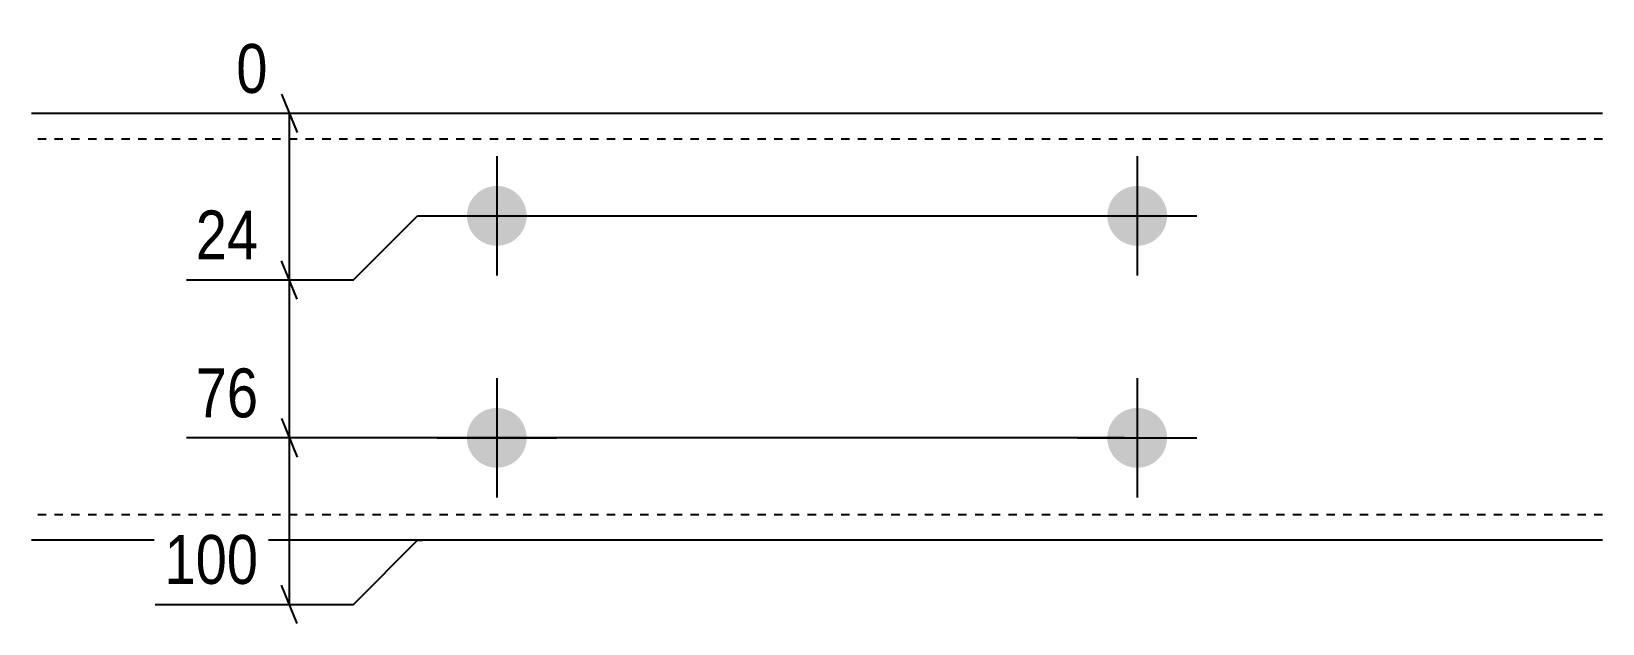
# Model space of a CAD drawing. Header units: millimetres. Extents: x 1 to 32476, y 3 to 887.
# Drawn here: x 17316.7 to 17684.7, y 77.7 to 216.4 of the extents above; entities that cross this region are included whole.
import ezdxf

# ---------------------------------------------------------------- set-up
doc = ezdxf.new("R2010")
doc.units = ezdxf.units.MM
doc.linetypes.add('DXK_LINE_DOT2', pattern=[3.9198, 1.9599, -1.9599])
doc.layers.add('MÅLSÆTNING', color=7, linetype='Continuous')
doc.layers.add('STÅL', color=7, linetype='Continuous')
doc.styles.add('Arial Narrow', font='ARIALN.TTF', dxfattribs={"height": 0.2})

msp = doc.modelspace()

# ---------------------------------------------------------------- hatches: boundary and pattern name
at = {"layer": 'STÅL', "linetype": 'Continuous'}
for points in [[(17425.71, 180.2, -1), (17425.71, 166.2, -1)], [(17575.71, 180.2, -1), (17575.71, 166.2, -1)], [(17425.71, 128.2, -1), (17425.71, 114.2, -1)], [(17575.71, 128.2, -1), (17575.71, 114.2, -1)]]:
    msp.add_hatch(color=96, dxfattribs=at).paths.add_polyline_path(points)

# ---------------------------------------------------------------- linework, layer by layer
at = {"layer": 'MÅLSÆTNING', "color": 7, "linetype": 'Continuous'}
for p, q in [((17375.32, 201.7), (17378.92, 192.7)), ((17395.23, 197.2), (17364.7, 197.2)), ((17377.12, 158.2), (17377.12, 197.2)), ((17392.12, 158.2), (17407.12, 173.2)), ((17392.12, 158.2), (17407.12, 173.2)), ((17407.12, 173.2), (17572.71, 173.2)), ((17407.12, 173.2), (17572.71, 173.2)), ((17378.92, 153.7), (17375.32, 162.7)), ((17378.92, 153.7), (17375.32, 162.7)), ((17353.02, 158.2), (17392.12, 158.2)), ((17353.02, 158.2), (17392.12, 158.2)), ((17377.12, 121.2), (17377.12, 158.2)), ((17375.32, 125.7), (17378.92, 116.7)), ((17375.32, 125.7), (17378.92, 116.7)), ((17572.71, 121.2), (17353.02, 121.2)), ((17572.71, 121.2), (17353.02, 121.2)), ((17377.12, 82.2), (17377.12, 121.2)), ((17392.12, 82.2), (17407.12, 97.2)), ((17407.12, 97.2), (17408.28, 97.2)), ((17378.92, 77.7), (17375.32, 86.7)), ((17345.71, 82.2), (17392.12, 82.2))]:
    msp.add_line(p, q, dxfattribs=at)
at = {"layer": 'STÅL', "color": 2, "linetype": 'Continuous'}
for p, q in [((17684.71, 197.2), (17316.71, 197.2)), ((17684.71, 97.2), (17316.71, 97.2))]:
    msp.add_line(p, q, dxfattribs=at)
at = {"layer": 'STÅL', "color": 7, "linetype": 'DXK_LINE_DOT2'}
for p, q in [((17684.71, 191.2), (17316.71, 191.2)), ((17684.71, 103.2), (17316.71, 103.2))]:
    msp.add_line(p, q, dxfattribs=at)
at = {"layer": 'STÅL', "color": 96, "linetype": 'Continuous'}
for p, q in [((17425.71, 187.2), (17425.71, 159.2)), ((17575.71, 187.2), (17575.71, 159.2)), ((17411.71, 173.2), (17439.71, 173.2)), ((17561.71, 173.2), (17589.71, 173.2)), ((17425.71, 135.2), (17425.71, 107.2)), ((17575.71, 135.2), (17575.71, 107.2)), ((17411.71, 121.2), (17439.71, 121.2)), ((17561.71, 121.2), (17589.71, 121.2))]:
    msp.add_line(p, q, dxfattribs=at)

# ---------------------------------------------------------------- wipeouts: each hides what was drawn before it
at = {"color": 0, "linetype": 'Continuous'}
for points in [[(17372.23, 160.6), (17372.23, 177.4), (17352.8, 177.4), (17352.8, 160.6)], [(17372.23, 123.6), (17372.23, 140.4), (17352.8, 140.4), (17352.8, 123.6)]]:
    msp.add_wipeout(points, dxfattribs=at).dxf.layer = 'MÅLSÆTNING'

# ---------------------------------------------------------------- next in the draw order: texts
at = {"layer": 'MÅLSÆTNING', "color": 3, "linetype": 'Continuous', "style": 'Arial Narrow'}
for s, p in [('24', (17355.2, 163)), ('76', (17355.2, 126))]:
    msp.add_text(s, height=11.453, dxfattribs=at).set_placement(p)

# ---------------------------------------------------------------- next in the draw order: wipeouts: each hides what was drawn before it
at = {"color": 0, "linetype": 'Continuous'}
for points in [[(17374.42, 199.6), (17374.42, 216.4), (17362.3, 216.4), (17362.3, 199.6)], [(17372.23, 84.6), (17372.23, 101.4), (17345.49, 101.4), (17345.49, 84.6)]]:
    msp.add_wipeout(points, dxfattribs=at).dxf.layer = 'MÅLSÆTNING'

# ---------------------------------------------------------------- next in the draw order: texts
at = {"layer": 'MÅLSÆTNING', "color": 3, "linetype": 'Continuous', "style": 'Arial Narrow'}
for s, height, p in [('0', 11.45, (17364.7, 202)), ('100', 11.453, (17347.89, 87))]:
    msp.add_text(s, height=height, dxfattribs=at).set_placement(p)

doc.saveas('drawing.dxf')
